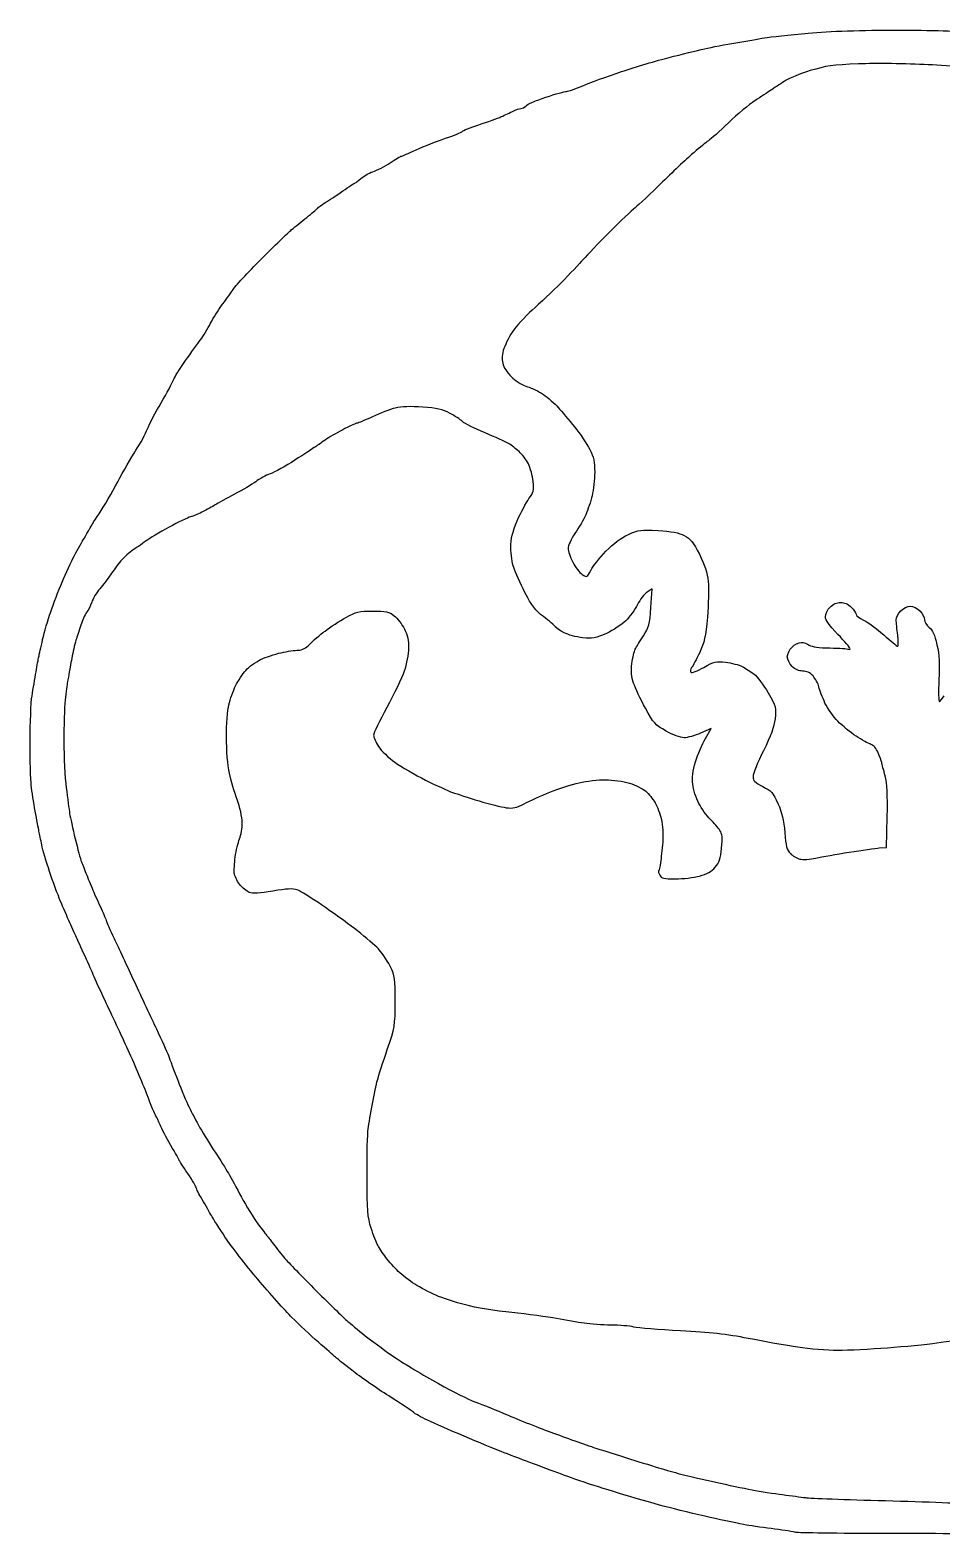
# Model space of a CAD drawing. Extents: x 18 to 500, y 49 to 447.
# Drawn here: x 17.9 to 259, y 49.1 to 446.8 of the extents above; entities that cross this region are included whole.
import ezdxf

# ---------------------------------------------------------------- set-up
doc = ezdxf.new("R2010")
doc.units = 0
doc.layers.add('Layer_1', color=7, linetype='CONTINUOUS')

msp = doc.modelspace()

# ---------------------------------------------------------------- linework, layer by layer
at = {"layer": 'Layer_1', "color": 7}
for points in [[(182.019376, 294.192936), (182.333624, 299.126208), (181.030816, 298.272576)], [(196.458936, 259.585976), (197.99148, 262.264592), (195.176776, 261.019784)], [(242.411712, 230.64228), (244.299328, 230.794336), (244.492432, 238.85852)]]:
    msp.add_lwpolyline(points, dxfattribs=at)
for points in [[(212.04744, 444.769488), (213.57208, 445.033552), (218.788592, 445.60548), (223.639696, 446.040424)], [(223.639696, 446.040424), (229.271304, 446.54536), (237.834936, 446.82816), (247.328224, 446.822704)], [(247.328224, 446.822704), (255.5058, 446.817904), (264.4646, 446.576336), (267.236664, 446.285656)], [(186.846888, 439.60144), (190.03476, 440.416496), (194.230648, 441.440728), (196.171088, 441.877496)], [(196.171088, 441.877496), (198.111536, 442.314264), (201.853816, 443.035616), (204.487272, 443.480496)], [(204.487272, 443.480496), (207.120736, 443.925368), (210.522808, 444.505416), (212.04744, 444.769488)], [(174.26532, 435.85528), (177.997312, 437.100608), (183.659016, 438.786376), (186.846888, 439.60144)], [(236.931832, 437.90144), (230.061568, 437.633504), (228.255648, 437.38088), (224.143712, 436.11256)], [(255.32824, 437.6756), (249.610232, 437.971408), (241.331848, 438.073032), (236.931832, 437.90144)], [(275.804848, 435.802048), (270.260728, 436.536696), (261.046256, 437.379792), (255.32824, 437.6756)], [(164.00632, 432.112912), (165.916776, 432.925888), (170.533328, 434.609952), (174.26532, 435.85528)], [(224.143712, 436.11256), (221.510248, 435.30028), (218.422048, 434.018976), (217.281032, 433.26524)], [(154.251032, 429.09372), (156.795184, 429.941304), (159.24936, 430.634784), (159.70476, 430.634784)], [(159.70476, 430.634784), (160.160152, 430.634784), (162.095864, 431.299944), (164.00632, 432.112912)], [(213.752952, 430.925008), (212.95352, 430.391608), (211.052024, 429.153128), (209.527384, 428.172816)], [(217.281032, 433.26524), (216.140016, 432.511504), (214.552376, 431.4584), (213.752952, 430.925008)], [(145.595736, 425.4192), (146.33152, 425.792912), (147.267672, 426.09868), (147.676072, 426.09868)], [(147.676072, 426.09868), (148.084464, 426.09868), (148.69012, 426.425824), (149.02196, 426.825664)], [(149.02196, 426.825664), (149.3538, 427.225512), (151.70688, 428.246136), (154.251032, 429.09372)], [(209.527384, 428.172816), (208.002752, 427.192504), (204.868024, 424.57232), (202.561328, 422.350192)], [(132.16168, 420.050544), (132.306048, 420.284144), (134.292952, 421.07788), (136.577016, 421.8144)], [(136.577016, 421.8144), (138.86108, 422.550928), (141.52368, 423.510424), (142.493904, 423.946632)], [(142.493904, 423.946632), (143.464128, 424.382832), (144.859952, 425.045488), (145.595736, 425.4192)], [(202.561328, 422.350192), (200.254624, 420.128056), (197.851688, 417.964464), (197.221464, 417.542208)], [(119.962712, 415.18824), (121.95964, 416.11764), (125.462272, 417.496312), (127.746336, 418.251944)], [(127.746336, 418.251944), (130.0304, 419.007576), (132.017304, 419.816952), (132.16168, 420.050544)], [(116.048872, 413.4984), (116.20456, 413.4984), (117.965784, 414.258832), (119.962712, 415.18824)], [(193.428304, 414.506424), (191.972296, 413.259), (188.236216, 409.74352), (185.125904, 406.694256)], [(197.221464, 417.542208), (196.591232, 417.119952), (194.884312, 415.753856), (193.428304, 414.506424)], [(108.540688, 409.393144), (109.612368, 409.764728), (111.67644, 410.840432), (113.127504, 411.783584)], [(113.127504, 411.783584), (114.578568, 412.726728), (115.893184, 413.4984), (116.048872, 413.4984)], [(100.564112, 404.3002), (102.250208, 405.478328), (103.743904, 406.442248), (103.883432, 406.442248)], [(103.883432, 406.442248), (104.02296, 406.442248), (104.689512, 406.954184), (105.364656, 407.579888)], [(105.364656, 407.579888), (106.039792, 408.205584), (107.469008, 409.021552), (108.540688, 409.393144)], [(185.125904, 406.694256), (182.0156, 403.644984), (178.74308, 400.58312), (177.85364, 399.890104)], [(95.929664, 401.237752), (96.79252, 401.743968), (98.878024, 403.122072), (100.564112, 404.3002)], [(91.084768, 397.332672), (92.3322, 398.299144), (93.579624, 399.366064), (93.856832, 399.703616)], [(93.856832, 399.703616), (94.13404, 400.041168), (95.066808, 400.731536), (95.929664, 401.237752)], [(177.85364, 399.890104), (176.964208, 399.197088), (173.917624, 396.298344), (171.083456, 393.448448)], [(78.988504, 386.267136), (82.453576, 389.74028), (86.082456, 393.25548), (87.05268, 394.078704)], [(87.05268, 394.078704), (88.022904, 394.90192), (89.837344, 396.366208), (91.084768, 397.332672)], [(171.083456, 393.448448), (168.249288, 390.598552), (165.136608, 387.348488), (164.166384, 386.22608)], [(71.428336, 378.039584), (72.121352, 379.0916), (75.523424, 382.794), (78.988504, 386.267136)], [(164.166384, 386.22608), (163.19616, 385.103672), (160.553736, 382.332296), (158.29432, 380.067456)], [(68.548768, 374.02216), (69.439512, 375.179728), (70.73532, 376.987568), (71.428336, 378.039584)], [(158.29432, 380.067456), (156.034912, 377.802624), (152.606376, 374.544376), (150.67536, 372.82692)], [(65.641272, 369.328864), (66.349648, 370.7526), (67.658016, 372.864584), (68.548768, 374.02216)], [(150.67536, 372.82692), (148.744344, 371.109464), (146.363344, 368.4974), (145.384256, 367.022328)], [(62.97672, 364.951048), (63.733848, 365.935112), (64.932904, 367.90512), (65.641272, 369.328864)], [(145.384256, 367.022328), (144.405152, 365.547264), (143.341576, 363.365512), (143.020736, 362.174)], [(58.982912, 359.458184), (60.422376, 361.4952), (62.219584, 363.966992), (62.97672, 364.951048)], [(143.020736, 362.174), (142.588568, 360.569056), (142.582616, 359.56756), (142.997776, 358.309624)], [(55.837992, 354.366528), (56.128232, 355.12992), (57.543448, 357.421168), (58.982912, 359.458184)], [(142.997776, 358.309624), (143.305984, 357.375736), (144.439872, 355.815064), (145.517528, 354.841472)], [(52.578672, 348.335696), (54.081056, 350.889264), (55.547752, 353.603136), (55.837992, 354.366528)], [(145.517528, 354.841472), (146.595176, 353.86788), (148.35368, 352.835208), (149.42532, 352.546648)], [(149.42532, 352.546648), (150.496952, 352.258088), (152.380952, 351.338728), (153.611976, 350.50364)], [(153.611976, 350.50364), (154.843, 349.668544), (156.593472, 348.134696), (157.501912, 347.095088)], [(48.96192, 341.424808), (49.448744, 342.67224), (51.076288, 345.782136), (52.578672, 348.335696)], [(114.46628, 346.92568), (113.110392, 346.596976), (110.3896, 345.565024), (108.420064, 344.63244)], [(121.712024, 347.1724), (118.571448, 347.402928), (116.08584, 347.318296), (114.46628, 346.92568)], [(128.822984, 345.591408), (127.060104, 346.521896), (125.328208, 346.906952), (121.712024, 347.1724)], [(157.501912, 347.095088), (158.410344, 346.05548), (160.364328, 343.72672), (161.844104, 341.920064)], [(104.387976, 342.930456), (104.139856, 342.927256), (102.689424, 342.288376), (101.164792, 341.511416)], [(108.420064, 344.63244), (106.450536, 343.699864), (104.636096, 342.933968), (104.387976, 342.930456)], [(132.219144, 343.373416), (131.633016, 343.91676), (130.104744, 344.914856), (128.822984, 345.591408)], [(138.184928, 340.376152), (135.48988, 341.481296), (132.80528, 342.830064), (132.219144, 343.373416)], [(45.901144, 335.75272), (47.097744, 337.624944), (48.475088, 340.177384), (48.96192, 341.424808)], [(96.376688, 338.751112), (95.267864, 338.009904), (93.907032, 337.091712), (93.352616, 336.710688)], [(101.164792, 341.511416), (99.64016, 340.734456), (97.485512, 339.49232), (96.376688, 338.751112)], [(144.427392, 337.535944), (143.68908, 337.992904), (140.879968, 339.271), (138.184928, 340.376152)], [(161.844104, 341.920064), (163.323872, 340.113408), (165.132168, 337.455992), (165.86252, 336.014688)], [(41.114208, 327.436536), (42.550432, 330.138224), (44.704552, 333.880512), (45.901144, 335.75272)], [(93.352616, 336.710688), (92.798208, 336.329664), (90.352776, 334.726976), (87.91832, 333.149176)], [(147.201968, 335.41088), (146.414264, 336.122704), (145.165704, 337.078984), (144.427392, 337.535944)], [(149.63908, 332.162296), (149.086368, 333.237192), (147.989672, 334.699056), (147.201968, 335.41088)], [(165.86252, 336.014688), (166.9182, 333.9314), (167.186776, 332.693216), (167.172504, 329.975312)], [(87.91832, 333.149176), (85.483872, 331.571368), (82.550976, 329.948408), (81.400784, 329.542592)], [(150.922184, 327.512536), (150.769176, 328.995008), (150.191776, 331.087392), (149.63908, 332.162296)], [(36.162576, 318.996312), (37.449752, 320.93676), (39.677992, 324.734856), (41.114208, 327.436536)], [(77.557768, 327.468624), (76.594296, 326.733744), (74.083864, 325.238256), (71.979032, 324.145312)], [(81.400784, 329.542592), (80.2506, 329.136784), (78.521232, 328.203496), (77.557768, 327.468624)], [(149.798392, 322.979048), (151.04652, 324.615424), (151.16984, 325.112936), (150.922184, 327.512536)], [(167.172504, 329.975312), (167.162664, 328.094952), (166.853784, 325.299256), (166.486176, 323.762648)], [(71.979032, 324.145312), (69.8742, 323.05236), (67.585048, 321.792176), (66.892032, 321.344896)], [(146.705088, 317.130672), (147.635328, 319.336336), (149.027304, 321.968104), (149.798392, 322.979048)], [(166.486176, 323.762648), (166.118568, 322.22604), (165.363888, 319.957992), (164.809104, 318.722536)], [(33.468536, 314.712216), (33.66308, 315.128032), (34.875392, 317.055872), (36.162576, 318.996312)], [(60.558992, 318.256056), (60.263688, 318.247416), (58.0234, 317.194464), (55.580576, 315.916224)], [(63.36396, 319.401736), (62.116528, 318.78028), (60.854296, 318.264728), (60.558992, 318.256056)], [(66.892032, 321.344896), (66.199016, 320.897608), (64.611384, 320.023184), (63.36396, 319.401736)], [(164.809104, 318.722536), (164.25432, 317.48708), (162.975528, 315.262744), (161.967352, 313.779552)], [(32.199224, 312.444168), (32.7028, 313.275784), (33.273992, 314.296408), (33.468536, 314.712216)], [(55.580576, 315.916224), (53.137752, 314.637992), (50.204096, 312.928728), (49.061336, 312.117864)], [(145.021096, 310.010208), (145.015496, 312.41768), (145.395888, 314.026424), (146.705088, 317.130672)], [(176.086856, 313.517656), (178.8112, 314.73208), (179.405488, 314.809784), (183.924696, 314.542512)], [(183.924696, 314.542512), (187.427776, 314.335336), (189.39312, 313.958216), (190.854208, 313.212824)], [(29.679264, 307.995312), (30.561656, 309.61056), (31.69564, 311.612552), (32.199224, 312.444168)], [(49.061336, 312.117864), (47.918576, 311.307008), (46.180184, 310.11168), (45.198232, 309.461584)], [(161.967352, 313.779552), (160.959176, 312.29636), (160.134296, 310.53108), (160.134296, 309.856712)], [(170.124256, 309.074408), (172.141032, 311.167736), (174.114832, 312.638584), (176.086856, 313.517656)], [(190.854208, 313.212824), (192.538128, 312.353752), (193.236232, 311.491168), (194.857936, 308.265752)], [(26.381232, 300.93916), (27.312752, 303.204784), (28.796864, 306.380056), (29.679264, 307.995312)], [(41.92216, 306.500616), (41.102264, 305.522184), (39.86444, 303.883864), (39.171424, 302.859912)], [(45.198232, 309.461584), (44.216288, 308.811488), (42.742056, 307.479056), (41.92216, 306.500616)], [(145.780264, 304.741656), (145.366752, 305.928768), (145.025128, 308.299616), (145.021096, 310.010208)], [(160.134296, 309.856712), (160.134296, 309.182336), (160.687248, 307.539392), (161.363064, 306.205728)], [(166.129848, 304.024904), (166.668664, 305.08108), (168.466152, 307.353352), (170.124256, 309.074408)], [(194.857936, 308.265752), (196.244024, 305.508944), (196.923048, 303.398032), (197.165048, 301.093512)], [(39.171424, 302.859912), (38.478408, 301.83596), (37.209696, 300.171456), (36.352064, 299.161008)], [(148.747856, 298.189512), (147.529184, 300.60608), (146.193768, 303.554544), (145.780264, 304.741656)], [(161.363064, 306.205728), (162.03888, 304.872056), (163.167456, 303.403712), (163.871, 302.942736)], [(163.871, 302.942736), (165.138424, 302.11228), (165.159168, 302.122216), (166.129848, 304.024904)], [(23.370792, 293.039744), (24.095008, 295.118784), (25.449712, 298.67352), (26.381232, 300.93916)], [(36.352064, 299.161008), (35.494432, 298.150568), (34.52768, 296.544744), (34.20372, 295.59252)], [(197.165048, 301.093512), (197.353664, 299.2974), (197.263104, 295.042792), (196.963816, 291.63884)], [(34.20372, 295.59252), (33.87976, 294.640304), (33.315768, 293.50628), (32.9504, 293.072464)], [(153.658816, 291.786776), (151.451528, 293.432064), (150.562488, 294.591168), (148.747856, 298.189512)], [(178.49928, 294.994176), (177.823488, 293.660568), (176.436872, 291.735728), (175.417912, 290.716768)], [(181.030816, 298.272576), (180.314264, 297.803072), (179.17508, 296.3278), (178.49928, 294.994176)], [(229.412944, 294.322672), (230.192768, 295.102504), (231.225912, 295.559792), (232.207912, 295.559792)], [(232.207912, 295.559792), (233.189912, 295.559792), (234.223056, 295.102504), (235.00288, 294.322672)], [(248.061352, 293.314656), (248.741768, 293.995064), (249.886096, 294.551776), (250.604312, 294.551776)], [(250.604312, 294.551776), (251.322528, 294.551776), (252.466864, 293.995064), (253.14728, 293.314656)], [(21.241848, 285.731576), (21.688544, 287.672024), (22.646568, 290.960696), (23.370792, 293.039744)], [(32.9504, 293.072464), (32.585032, 292.638656), (31.942136, 291.263104), (31.521752, 290.015672)], [(95.882792, 287.988352), (97.274392, 289.026704), (99.762072, 290.63764), (101.410976, 291.568224)], [(101.410976, 291.568224), (104.114832, 293.094184), (104.807824, 293.261744), (108.473968, 293.275968)], [(108.473968, 293.275968), (112.06064, 293.289888), (112.72716, 293.143488), (114.138472, 292.03172)], [(114.138472, 292.03172), (115.018208, 291.338704), (116.258008, 289.751064), (116.893576, 288.50364)], [(156.759048, 289.137168), (156.53628, 289.489504), (155.141168, 290.681832), (153.658816, 291.786776)], [(175.417912, 290.716768), (174.398952, 289.697808), (172.08316, 288.192104), (170.271704, 287.370752)], [(180.049136, 286.7396), (181.546384, 289.01808), (181.735248, 289.732552), (182.019376, 294.192936)], [(196.963816, 291.63884), (196.513472, 286.516872), (196.161808, 284.909296), (194.92408, 282.314608)], [(228.175824, 291.77724), (228.175824, 292.496816), (228.732528, 293.642264), (229.412944, 294.322672)], [(231.451896, 287.111312), (229.123504, 289.497664), (228.175824, 290.847392), (228.175824, 291.77724)], [(235.00288, 294.322672), (235.683296, 293.642264), (236.245856, 292.791744), (236.253008, 292.432632)], [(236.253008, 292.432632), (236.260208, 292.073528), (237.14016, 291.377128), (238.208576, 290.88508)], [(238.208576, 290.88508), (239.276984, 290.393024), (241.686232, 288.635288), (243.562456, 286.978992)], [(246.86676, 290.9206), (246.8434, 291.556912), (247.380936, 292.63424), (248.061352, 293.314656)], [(247.271328, 286.8656), (247.072208, 288.459536), (246.890152, 290.284288), (246.86676, 290.9206)], [(253.14728, 293.314656), (253.827696, 292.63424), (254.3844, 291.58956), (254.3844, 290.993136)], [(254.3844, 290.993136), (254.3844, 290.39672), (254.933832, 289.47656), (255.60536, 288.948336)], [(31.521752, 290.015672), (31.101368, 288.768248), (30.49976, 286.948336), (30.184856, 285.971432)], [(91.872296, 284.529984), (92.686472, 285.393744), (94.491192, 286.950008), (95.882792, 287.988352)], [(116.893576, 288.50364), (117.723536, 286.874688), (118.03104, 285.454464), (117.98484, 283.463504)], [(159.064264, 287.527152), (158.01916, 288.06032), (156.981816, 288.784824), (156.759048, 289.137168)], [(163.971296, 286.217568), (162.317528, 286.404664), (160.10936, 286.993984), (159.064264, 287.527152)], [(170.271704, 287.370752), (167.350432, 286.046176), (166.638272, 285.915832), (163.971296, 286.217568)], [(177.8828, 283.211496), (178.16348, 283.765912), (179.138336, 285.353568), (180.049136, 286.7396)], [(234.727968, 283.326864), (234.727968, 283.561632), (233.253736, 285.264624), (231.451896, 287.111312)], [(243.562456, 286.978992), (245.43868, 285.322696), (247.122184, 283.967512), (247.303568, 283.967512)], [(247.303568, 283.967512), (247.48496, 283.967512), (247.470456, 285.271672), (247.271328, 286.8656)], [(255.60536, 288.948336), (256.48388, 288.257288), (257.056744, 286.974848), (257.64788, 284.37576)], [(20.222088, 281.195456), (20.336256, 281.749864), (20.795152, 283.791112), (21.241848, 285.731576)], [(30.184856, 285.971432), (29.869952, 284.994528), (29.364784, 282.953296), (29.062264, 281.435312)], [(84.280416, 282.262144), (85.943656, 282.62624), (87.999168, 282.932072), (88.848224, 282.9418)], [(88.848224, 282.9418), (89.90896, 282.95388), (90.855136, 283.450904), (91.872296, 284.529984)], [(117.98484, 283.463504), (117.94948, 281.938872), (117.423672, 279.217208), (116.816424, 277.415368)], [(177.021632, 279.387464), (177.214584, 280.936288), (177.602112, 282.657088), (177.8828, 283.211496)], [(218.0956, 281.195456), (218.0956, 281.913672), (218.652304, 283.058024), (219.33272, 283.73844)], [(219.33272, 283.73844), (220.013136, 284.418856), (221.096696, 284.97556), (221.740632, 284.97556)], [(221.740632, 284.97556), (222.38456, 284.97556), (223.361416, 284.660368), (223.911424, 284.275112)], [(223.911424, 284.275112), (224.561848, 283.819536), (226.471904, 283.55276), (229.375424, 283.511936)], [(229.375424, 283.511936), (231.830616, 283.477696), (234.039344, 283.325608), (234.283696, 283.1746)], [(234.283696, 283.1746), (234.52804, 283.0236), (234.727968, 283.092096), (234.727968, 283.326864)], [(257.64788, 284.37576), (258.269424, 281.643064), (258.398704, 279.37436), (258.178872, 275.057456)], [(19.48868, 277.16336), (19.777888, 278.8266), (20.10792, 280.64104), (20.222088, 281.195456)], [(29.062264, 281.435312), (28.759744, 279.917384), (28.409288, 277.994984), (28.28348, 277.16336)], [(74.9612, 277.596056), (75.796584, 278.547528), (77.554744, 279.837696), (78.868224, 280.463072)], [(78.868224, 280.463072), (80.181696, 281.088504), (82.617184, 281.898048), (84.280416, 282.262144)], [(177.462952, 274.238184), (176.894752, 275.911752), (176.769984, 277.367488), (177.021632, 279.387464)], [(194.92408, 282.314608), (194.101512, 280.590288), (193.146392, 278.793384), (192.801584, 278.321584)], [(195.992816, 278.381712), (198.759944, 279.902968), (199.31008, 280.031088), (201.811488, 279.737096)], [(201.811488, 279.737096), (203.330928, 279.558528), (205.29168, 279.042872), (206.168728, 278.591224)], [(206.168728, 278.591224), (207.045768, 278.139536), (208.456032, 277.2436), (209.302632, 276.600184)], [(219.33272, 278.652512), (218.652304, 279.332928), (218.0956, 280.47724), (218.0956, 281.195456)], [(222.12884, 277.415368), (221.145616, 277.415368), (220.112944, 277.872304), (219.33272, 278.652512)], [(18.444752, 270.863224), (18.729704, 272.665064), (19.199472, 275.500128), (19.48868, 277.16336)], [(27.813976, 274.543768), (27.681568, 273.934568), (27.404456, 271.77992), (27.198192, 269.755664)], [(28.28348, 277.16336), (28.157672, 276.331744), (27.946392, 275.152912), (27.813976, 274.543768)], [(72.252224, 273.490688), (72.906768, 274.797184), (74.1258, 276.644632), (74.9612, 277.596056)], [(116.816424, 277.415368), (116.209176, 275.613528), (114.140184, 271.27344), (112.218648, 267.770664)], [(192.801584, 278.321584), (192.456776, 277.849776), (192.346128, 277.292288), (192.555704, 277.082672)], [(192.555704, 277.082672), (192.76528, 276.873104), (194.311984, 277.457704), (195.992816, 278.381712)], [(209.302632, 276.600184), (210.149232, 275.95676), (211.822256, 273.716936), (213.020456, 271.622768)], [(224.89252, 276.115528), (224.09796, 276.972896), (223.15712, 277.415368), (222.12884, 277.415368)], [(226.447496, 273.217464), (226.254816, 274.096504), (225.55508, 275.400632), (224.89252, 276.115528)], [(258.178872, 275.057456), (258.019056, 271.919024), (258.063848, 269.352656), (258.2784, 269.354416)], [(17.925472, 258.76696), (17.925976, 263.618064), (18.159792, 269.061384), (18.444752, 270.863224)], [(70.452472, 268.525976), (70.787792, 269.950056), (71.59768, 272.184184), (72.252224, 273.490688)], [(180.58128, 267.602728), (179.301872, 269.96896), (177.898632, 272.95492), (177.462952, 274.238184)], [(213.020456, 271.622768), (215.115072, 267.961832), (215.18596, 267.699896), (214.860512, 264.82336)], [(228.053024, 268.96648), (227.362656, 270.425488), (226.640168, 272.338464), (226.447496, 273.217464)], [(258.2784, 269.354416), (258.492952, 269.354416), (259.050184, 270.028432), (259.516688, 270.84836)], [(27.198192, 269.755664), (26.99192, 267.731352), (26.830424, 262.786448), (26.83932, 258.76696)], [(69.835888, 259.957784), (69.839888, 263.246208), (70.11716, 267.101888), (70.452472, 268.525976)], [(112.218648, 267.770664), (110.29712, 264.267936), (108.72496, 260.967976), (108.72496, 260.4374)], [(186.059528, 261.53776), (183.149048, 263.16536), (182.729168, 263.630208), (180.58128, 267.602728)], [(231.442192, 264.149088), (230.26852, 265.339616), (228.743392, 267.507416), (228.053024, 268.96648)], [(214.860512, 264.82336), (214.616056, 262.662608), (213.758304, 260.304648), (211.772704, 256.334848)], [(236.294104, 260.190232), (234.799232, 261.177088), (232.615872, 262.958568), (231.442192, 264.149088)], [(18.243792, 247.174704), (18.068072, 248.699336), (17.924832, 253.915848), (17.925472, 258.76696)], [(26.83932, 258.76696), (26.8482, 254.747472), (27.132152, 249.252488), (27.470304, 246.55588)], [(70.610776, 250.450776), (70.143192, 252.56092), (69.831752, 256.381872), (69.835888, 259.957784)], [(108.72496, 260.4374), (108.72496, 259.906832), (109.30908, 258.576848), (110.023008, 257.481832)], [(190.78684, 259.774976), (189.920456, 259.774976), (187.793176, 260.56824), (186.059528, 261.53776)], [(195.176776, 261.019784), (193.628688, 260.335136), (191.653216, 259.774976), (190.78684, 259.774976)], [(193.854248, 253.436184), (194.44392, 255.345328), (195.616032, 258.112752), (196.458936, 259.585976)], [(240.154648, 258.040776), (239.526232, 258.23608), (237.788984, 259.203384), (236.294104, 260.190232)], [(110.023008, 257.481832), (110.736928, 256.386816), (112.693, 254.507208), (114.36984, 253.304888)], [(211.772704, 256.334848), (210.260592, 253.311688), (209.0234, 250.244536), (209.0234, 249.51896)], [(242.085576, 255.832248), (241.631144, 256.9006), (240.813288, 257.836048), (240.154648, 258.040776)], [(243.047264, 253.222832), (242.95192, 253.63864), (242.51916, 254.812888), (242.085576, 255.832248)], [(114.36984, 253.304888), (116.04668, 252.102568), (119.690832, 249.983152), (122.46796, 248.595056)], [(193.075232, 247.48996), (192.864824, 249.266496), (193.084672, 250.9446), (193.854248, 253.436184)], [(243.953072, 249.69476), (243.550216, 251.219392), (243.142608, 252.807024), (243.047264, 253.222832)], [(19.276776, 240.370552), (18.88436, 242.5882), (18.41952, 245.650064), (18.243792, 247.174704)], [(72.674768, 243.434584), (71.969576, 245.353056), (71.040784, 248.510328), (70.610776, 250.450776)], [(122.46796, 248.595056), (125.245096, 247.20696), (128.448832, 245.734592), (129.587384, 245.323168)], [(155.316032, 245.384456), (157.595712, 246.30352), (161.074672, 247.422472), (163.047064, 247.871096)], [(163.047064, 247.871096), (165.019448, 248.319712), (168.176088, 248.683408), (170.061808, 248.679328)], [(170.061808, 248.679328), (171.947528, 248.674528), (174.774848, 248.270824), (176.344736, 247.780624)], [(176.344736, 247.780624), (177.914632, 247.290424), (179.854344, 246.329824), (180.655224, 245.645984)], [(194.707368, 242.440728), (193.97092, 243.856544), (193.236456, 246.12868), (193.075232, 247.48996)], [(209.0234, 249.51896), (209.0234, 248.439016), (209.488832, 247.96388), (211.589488, 246.899408)], [(211.589488, 246.899408), (213.853592, 245.75208), (214.327576, 245.219744), (215.617016, 242.375912)], [(244.492432, 238.85852), (244.635328, 244.82596), (244.494832, 247.64348), (243.953072, 249.69476)], [(27.470304, 246.55588), (27.808456, 243.859216), (28.218248, 240.797344), (28.38096, 239.751728)], [(73.999184, 237.386448), (73.975904, 238.794456), (73.37996, 241.51612), (72.674768, 243.434584)], [(129.587384, 245.323168), (130.725928, 244.911744), (133.8826, 243.906336), (136.6022, 243.088984)], [(136.6022, 243.088984), (139.321808, 242.27168), (142.54308, 241.466368), (143.7606, 241.299496)], [(148.572704, 242.354792), (150.001856, 243.102088), (153.036352, 244.46544), (155.316032, 245.384456)], [(180.655224, 245.645984), (181.456096, 244.962144), (182.576912, 243.594912), (183.145928, 242.607656)], [(20.27288, 235.078432), (20.11744, 235.771448), (19.669192, 238.152904), (19.276776, 240.370552)], [(28.38096, 239.751728), (28.543664, 238.706056), (29.198888, 235.695848), (29.837016, 233.062392)], [(143.7606, 241.299496), (145.56248, 241.052528), (146.4576, 241.248856), (148.572704, 242.354792)], [(183.145928, 242.607656), (183.714936, 241.6204), (184.464168, 239.63016), (184.810888, 238.184856)], [(197.758432, 238.192816), (196.8168, 239.113392), (195.443824, 241.02496), (194.707368, 242.440728)], [(215.617016, 242.375912), (216.700168, 239.987096), (217.1662, 238.011176), (217.417472, 234.742208)], [(21.026456, 231.444712), (20.767432, 232.750256), (20.428328, 234.385416), (20.27288, 235.078432)], [(73.299656, 233.062392), (73.707632, 234.032608), (74.022416, 235.978448), (73.999184, 237.386448)], [(184.810888, 238.184856), (185.187184, 236.616272), (185.32412, 234.190872), (185.1506, 232.16772)], [(200.2668, 235.303776), (199.828832, 235.9722), (198.700064, 237.272296), (197.758432, 238.192816)], [(200.713112, 230.60332), (200.990672, 233.367112), (200.898288, 234.340008), (200.2668, 235.303776)], [(217.417472, 234.742208), (217.696384, 231.11368), (217.9576, 230.130504), (218.890664, 229.19748)], [(23.076064, 224.38856), (22.207808, 226.963904), (21.285488, 230.139176), (21.026456, 231.444712)], [(29.837016, 233.062392), (30.475136, 230.428928), (31.224016, 227.707272), (31.501176, 227.014256)], [(72.162768, 228.27428), (72.38008, 229.93752), (72.89168, 232.092168), (73.299656, 233.062392)], [(185.1506, 232.16772), (184.990728, 230.303536), (184.729248, 227.879288), (184.569536, 226.780544)], [(31.501176, 227.014256), (31.778336, 226.32124), (32.40116, 224.733608), (32.885224, 223.486176)], [(71.896096, 223.990192), (71.825456, 224.6832), (71.945456, 226.611048), (72.162768, 228.27428)], [(184.569536, 226.780544), (184.409816, 225.681752), (184.1844, 224.687992), (184.068608, 224.572224)], [(199.023024, 225.533016), (200.070168, 226.771624), (200.439624, 227.879992), (200.713112, 230.60332)], [(218.890664, 229.19748), (219.514456, 228.573664), (220.659632, 227.903984), (221.435504, 227.70924)], [(221.435504, 227.70924), (222.211368, 227.514488), (224.10204, 227.63068), (225.637, 227.967344)], [(225.637, 227.967344), (227.171952, 228.304016), (231.149488, 229.009384), (234.47596, 229.534816)], [(234.47596, 229.534816), (237.802432, 230.060248), (241.373528, 230.558616), (242.411712, 230.64228)], [(25.917304, 216.682024), (25.222864, 218.345264), (23.944312, 221.813216), (23.076064, 224.38856)], [(32.885224, 223.486176), (33.36928, 222.238752), (34.216296, 220.197504), (34.76748, 218.95008)], [(73.287904, 221.060824), (72.593064, 221.978984), (71.966752, 223.297176), (71.896096, 223.990192)], [(184.068608, 224.572224), (183.952816, 224.4564), (184.084928, 223.937872), (184.362096, 223.419952)], [(184.362096, 223.419952), (184.783304, 222.632888), (185.463504, 222.47916), (188.502456, 222.484152)], [(188.502456, 222.484152), (190.502448, 222.488952), (193.386232, 222.818112), (194.910864, 223.219)], [(194.910864, 223.219), (196.85548, 223.730272), (198.082936, 224.421016), (199.023024, 225.533016)], [(34.76748, 218.95008), (35.318664, 217.702648), (36.308232, 215.505864), (36.966512, 214.068272)], [(75.878304, 218.886976), (75.148424, 219.164432), (73.982752, 220.14272), (73.287904, 221.060824)], [(82.076088, 219.237968), (78.564848, 218.621208), (76.834952, 218.523232), (75.878304, 218.886976)], [(88.510952, 219.548288), (87.31304, 219.965912), (85.806472, 219.893232), (82.076088, 219.237968)], [(94.989912, 215.613272), (92.286744, 217.477656), (89.371216, 219.2484), (88.510952, 219.548288)], [(28.436968, 210.885896), (27.745592, 212.410536), (26.611736, 215.018792), (25.917304, 216.682024)], [(103.684848, 209.337528), (101.6058, 210.924808), (97.69308, 213.748936), (94.989912, 215.613272)], [(30.355736, 206.601808), (29.991808, 207.433424), (29.12836, 209.361264), (28.436968, 210.885896)], [(36.966512, 214.068272), (37.6248, 212.630736), (38.1634, 211.33976), (38.1634, 211.199544)], [(38.1634, 211.199544), (38.1634, 211.05928), (39.049256, 209.060216), (40.13196, 206.757144)], [(109.556104, 204.4148), (108.40596, 205.53496), (105.763896, 207.750192), (103.684848, 209.337528)], [(32.82648, 201.207024), (31.831504, 203.342568), (30.719672, 205.770184), (30.355736, 206.601808)], [(40.13196, 206.757144), (41.214672, 204.454064), (43.621744, 199.28104), (45.481008, 195.261552)], [(113.068888, 199.449832), (112.287, 201.060352), (110.706248, 203.294584), (109.556104, 204.4148)], [(34.63552, 197.100536), (34.63552, 197.223568), (33.821456, 199.071472), (32.82648, 201.207024)], [(114.453336, 189.969488), (114.488536, 196.16736), (114.413656, 196.679944), (113.068888, 199.449832)], [(37.435152, 190.986528), (35.89536, 194.226216), (34.63552, 196.977512), (34.63552, 197.100536)], [(45.481008, 195.261552), (47.340264, 191.242064), (49.966088, 185.642952), (51.316152, 182.819032)], [(43.524688, 177.956584), (41.71524, 181.883384), (38.974952, 187.746848), (37.435152, 190.986528)], [(112.355088, 177.369208), (114.336656, 183.183984), (114.4176, 183.670056), (114.453336, 189.969488)], [(51.316152, 182.819032), (52.666224, 179.99516), (54.092776, 176.819888), (54.48628, 175.762872)], [(48.79336, 165.571568), (47.70504, 168.456576), (45.334136, 174.029832), (43.524688, 177.956584)], [(54.48628, 175.762872), (54.879776, 174.705912), (55.996872, 171.768032), (56.96872, 169.23432)], [(109.74724, 169.305032), (110.047968, 170.413856), (111.221504, 174.042736), (112.355088, 177.369208)], [(56.96872, 169.23432), (57.940568, 166.7006), (59.273808, 163.525336), (59.93148, 162.17816)], [(108.4252, 163.004888), (108.8516, 165.361144), (109.44652, 168.196208), (109.74724, 169.305032)], [(51.187544, 159.77544), (50.959064, 160.078352), (49.88168, 162.686608), (48.79336, 165.571568)], [(52.290712, 157.46072), (51.912448, 158.430936), (51.416024, 159.472576), (51.187544, 159.77544)], [(59.93148, 162.17816), (60.589152, 160.83104), (61.892888, 158.367936), (62.828688, 156.704704)], [(107.305424, 156.452744), (107.494912, 157.700176), (107.998808, 160.64864), (108.4252, 163.004888)], [(55.147248, 152.000968), (53.954424, 154.03364), (52.668984, 156.490496), (52.290712, 157.46072)], [(62.828688, 156.704704), (63.76448, 155.041464), (65.571864, 152.127072), (66.845104, 150.228256)], [(106.987264, 143.852464), (106.972784, 149.535192), (107.115952, 155.20532), (107.305424, 156.452744)], [(57.316024, 148.161608), (57.316024, 148.240648), (56.340072, 149.968344), (55.147248, 152.000968)], [(59.584072, 144.635752), (58.336648, 146.496008), (57.316024, 148.082632), (57.316024, 148.161608)], [(66.845104, 150.228256), (68.118344, 148.329448), (69.69348, 145.834592), (70.345408, 144.684136)], [(61.85212, 140.811112), (61.85212, 141.0544), (60.831504, 142.775496), (59.584072, 144.635752)], [(70.345408, 144.684136), (70.997328, 143.53368), (72.549568, 140.683344), (73.794816, 138.350024)], [(108.093024, 130.156568), (107.139016, 133.129432), (107.010552, 134.720592), (106.987264, 143.852464)], [(63.428104, 137.700504), (62.561312, 139.16804), (61.85212, 140.567776), (61.85212, 140.811112)], [(65.838384, 133.520192), (65.379512, 134.351808), (64.294896, 136.232976), (63.428104, 137.700504)], [(73.794816, 138.350024), (75.040056, 136.016656), (77.000232, 132.841384), (78.150752, 131.293872)], [(69.519776, 127.724064), (67.95388, 130.08036), (66.297248, 132.688624), (65.838384, 133.520192)], [(78.150752, 131.293872), (79.301264, 129.746304), (80.358584, 128.366672), (80.500336, 128.228072)], [(78.129112, 116.635816), (74.95988, 120.378152), (71.08568, 125.367856), (69.519776, 127.724064)], [(80.500336, 128.228072), (80.642096, 128.089472), (81.431256, 127.068848), (82.254032, 125.960024)], [(109.83072, 125.620472), (109.468664, 126.265304), (108.686704, 128.306544), (108.093024, 130.156568)], [(82.254032, 125.960024), (83.076808, 124.8512), (84.427504, 123.15016), (85.255576, 122.179936)], [(111.978672, 122.431992), (111.159344, 123.540816), (110.192768, 124.97564), (109.83072, 125.620472)], [(85.255576, 122.179936), (86.083656, 121.20972), (89.83188, 117.353832), (93.584976, 113.611296)], [(115.254744, 118.729784), (114.272216, 119.65716), (112.797984, 121.323168), (111.978672, 122.431992)], [(87.13608, 106.555592), (85.35148, 108.35748), (81.298344, 112.893584), (78.129112, 116.635816)], [(119.5872, 115.376144), (118.186872, 116.29324), (116.237256, 117.802352), (115.254744, 118.729784)], [(125.21216, 112.412856), (123.518768, 113.125576), (120.987536, 114.459096), (119.5872, 115.376144)], [(93.584976, 113.611296), (97.338064, 109.86876), (101.202592, 106.117104), (102.172816, 105.274248)], [(132.99832, 109.865336), (130.40932, 110.55376), (126.905544, 111.700136), (125.21216, 112.412856)], [(145.265768, 107.837296), (141.107672, 108.264344), (135.587328, 109.176952), (132.99832, 109.865336)], [(157.110032, 106.270728), (154.753776, 106.705288), (149.423856, 107.410296), (145.265768, 107.837296)], [(94.134864, 100.007784), (92.070128, 101.807256), (88.92068, 104.7538), (87.13608, 106.555592)], [(102.172816, 105.274248), (103.143032, 104.43144), (105.411088, 102.592904), (107.212928, 101.188632)], [(164.418192, 105.020176), (162.754952, 105.273392), (159.46628, 105.83612), (157.110032, 106.270728)], [(171.474344, 104.53768), (169.256696, 104.54976), (166.081424, 104.767008), (164.418192, 105.020176)], [(177.52248, 104.030344), (176.413656, 104.297216), (173.691992, 104.525488), (171.474344, 104.53768)], [(189.870752, 103.019248), (184.188024, 103.308504), (178.631304, 103.76352), (177.52248, 104.030344)], [(98.431848, 96.227696), (98.13324, 96.507224), (96.199592, 98.208264), (94.134864, 100.007784)], [(107.212928, 101.188632), (109.014768, 99.784408), (112.30344, 97.395544), (114.521088, 95.880032)], [(207.763144, 101.007184), (202.126528, 102.115208), (197.574136, 102.627128), (189.870752, 103.019248)], [(220.86744, 98.67452), (217.818168, 99.140128), (211.92124, 100.189832), (207.763144, 101.007184)], [(257.660248, 99.762528), (254.888192, 99.379432), (248.991256, 98.791656), (244.55596, 98.456336)], [(269.000504, 101.25864), (265.535424, 100.818888), (260.432312, 100.145632), (257.660248, 99.762528)], [(102.967952, 92.58652), (100.771704, 94.309584), (98.730464, 95.94812), (98.431848, 96.227696)], [(114.521088, 95.880032), (116.738736, 94.36452), (121.842376, 91.306384), (125.862504, 89.084144)], [(231.451672, 97.83736), (228.679608, 97.83256), (223.916704, 98.20892), (220.86744, 98.67452)], [(244.55596, 98.456336), (240.120664, 98.121064), (234.223736, 97.842504), (231.451672, 97.83736)], [(112.757248, 85.80404), (109.569376, 87.81132), (105.164192, 90.863456), (102.967952, 92.58652)], [(125.862504, 89.084144), (129.882632, 86.861912), (134.078528, 84.74612), (135.186712, 84.382432)], [(119.232544, 81.489608), (118.859, 81.855264), (115.94512, 83.796768), (112.757248, 85.80404)], [(135.186712, 84.382432), (136.294896, 84.018688), (139.809848, 82.602768), (142.99772, 81.235888)], [(123.012632, 79.383896), (121.307128, 80.176352), (119.606088, 81.123944), (119.232544, 81.489608)], [(142.99772, 81.235888), (146.185584, 79.869056), (151.855712, 77.616888), (155.597992, 76.231104)], [(132.665688, 75.166736), (129.062008, 76.693736), (124.718136, 78.59144), (123.012632, 79.383896)], [(155.597992, 76.231104), (159.34028, 74.845328), (164.670192, 72.957704), (167.442256, 72.036376)], [(142.493904, 71.10148), (140.692064, 71.810376), (136.269368, 73.639736), (132.665688, 75.166736)], [(167.442256, 72.036376), (170.21432, 71.11504), (174.863824, 69.636624), (177.774488, 68.750928)], [(150.054072, 68.210976), (147.697824, 69.091888), (144.295744, 70.392592), (142.493904, 71.10148)], [(158.370256, 65.118472), (156.152608, 65.93844), (152.410328, 67.330072), (150.054072, 68.210976)], [(177.774488, 68.750928), (180.685152, 67.865224), (184.087224, 66.829736), (185.334656, 66.44976)], [(164.670392, 62.889072), (163.422968, 63.295256), (160.587904, 64.29844), (158.370256, 65.118472)], [(185.334656, 66.44976), (186.58208, 66.06984), (188.963536, 65.40812), (190.626768, 64.97936)], [(190.626768, 64.97936), (192.290008, 64.5506), (196.145688, 63.65376), (199.19496, 62.9864)], [(173.490592, 60.123568), (169.886912, 61.23844), (165.917824, 62.482944), (164.670392, 62.889072)], [(185.586856, 56.619784), (182.537592, 57.431944), (177.094272, 59.00864), (173.490592, 60.123568)], [(199.19496, 62.9864), (202.244224, 62.319088), (206.55352, 61.428856), (208.771168, 61.008104)], [(208.771168, 61.008104), (210.988816, 60.58736), (214.617696, 60.01052), (216.835352, 59.726208)], [(216.835352, 59.726208), (219.053, 59.441888), (221.774656, 59.083744), (222.88348, 58.930368)], [(197.683128, 53.688904), (194.079448, 54.48872), (188.636128, 55.807568), (185.586856, 56.619784)], [(222.88348, 58.930368), (223.992304, 58.776952), (233.51812, 58.420008), (244.051952, 58.13716)], [(244.051952, 58.13716), (254.585784, 57.854304), (265.359024, 57.445704), (267.99248, 57.229128)], [(207.259336, 51.692776), (205.596104, 51.990856), (201.286808, 52.889176), (197.683128, 53.688904)], [(214.819504, 50.610136), (212.324648, 50.907496), (208.922576, 51.394696), (207.259336, 51.692776)], [(220.363624, 49.754936), (219.809216, 49.927896), (217.31436, 50.312856), (214.819504, 50.610136)], [(244.052152, 49.466936), (231.577872, 49.452536), (220.91804, 49.581816), (220.363624, 49.754936)], [(270.00872, 49.079736), (268.20688, 49.307336), (256.526424, 49.481576), (244.052152, 49.466936)]]:
    msp.add_open_spline(points, degree=3, dxfattribs=at)

doc.saveas('drawing.dxf')
